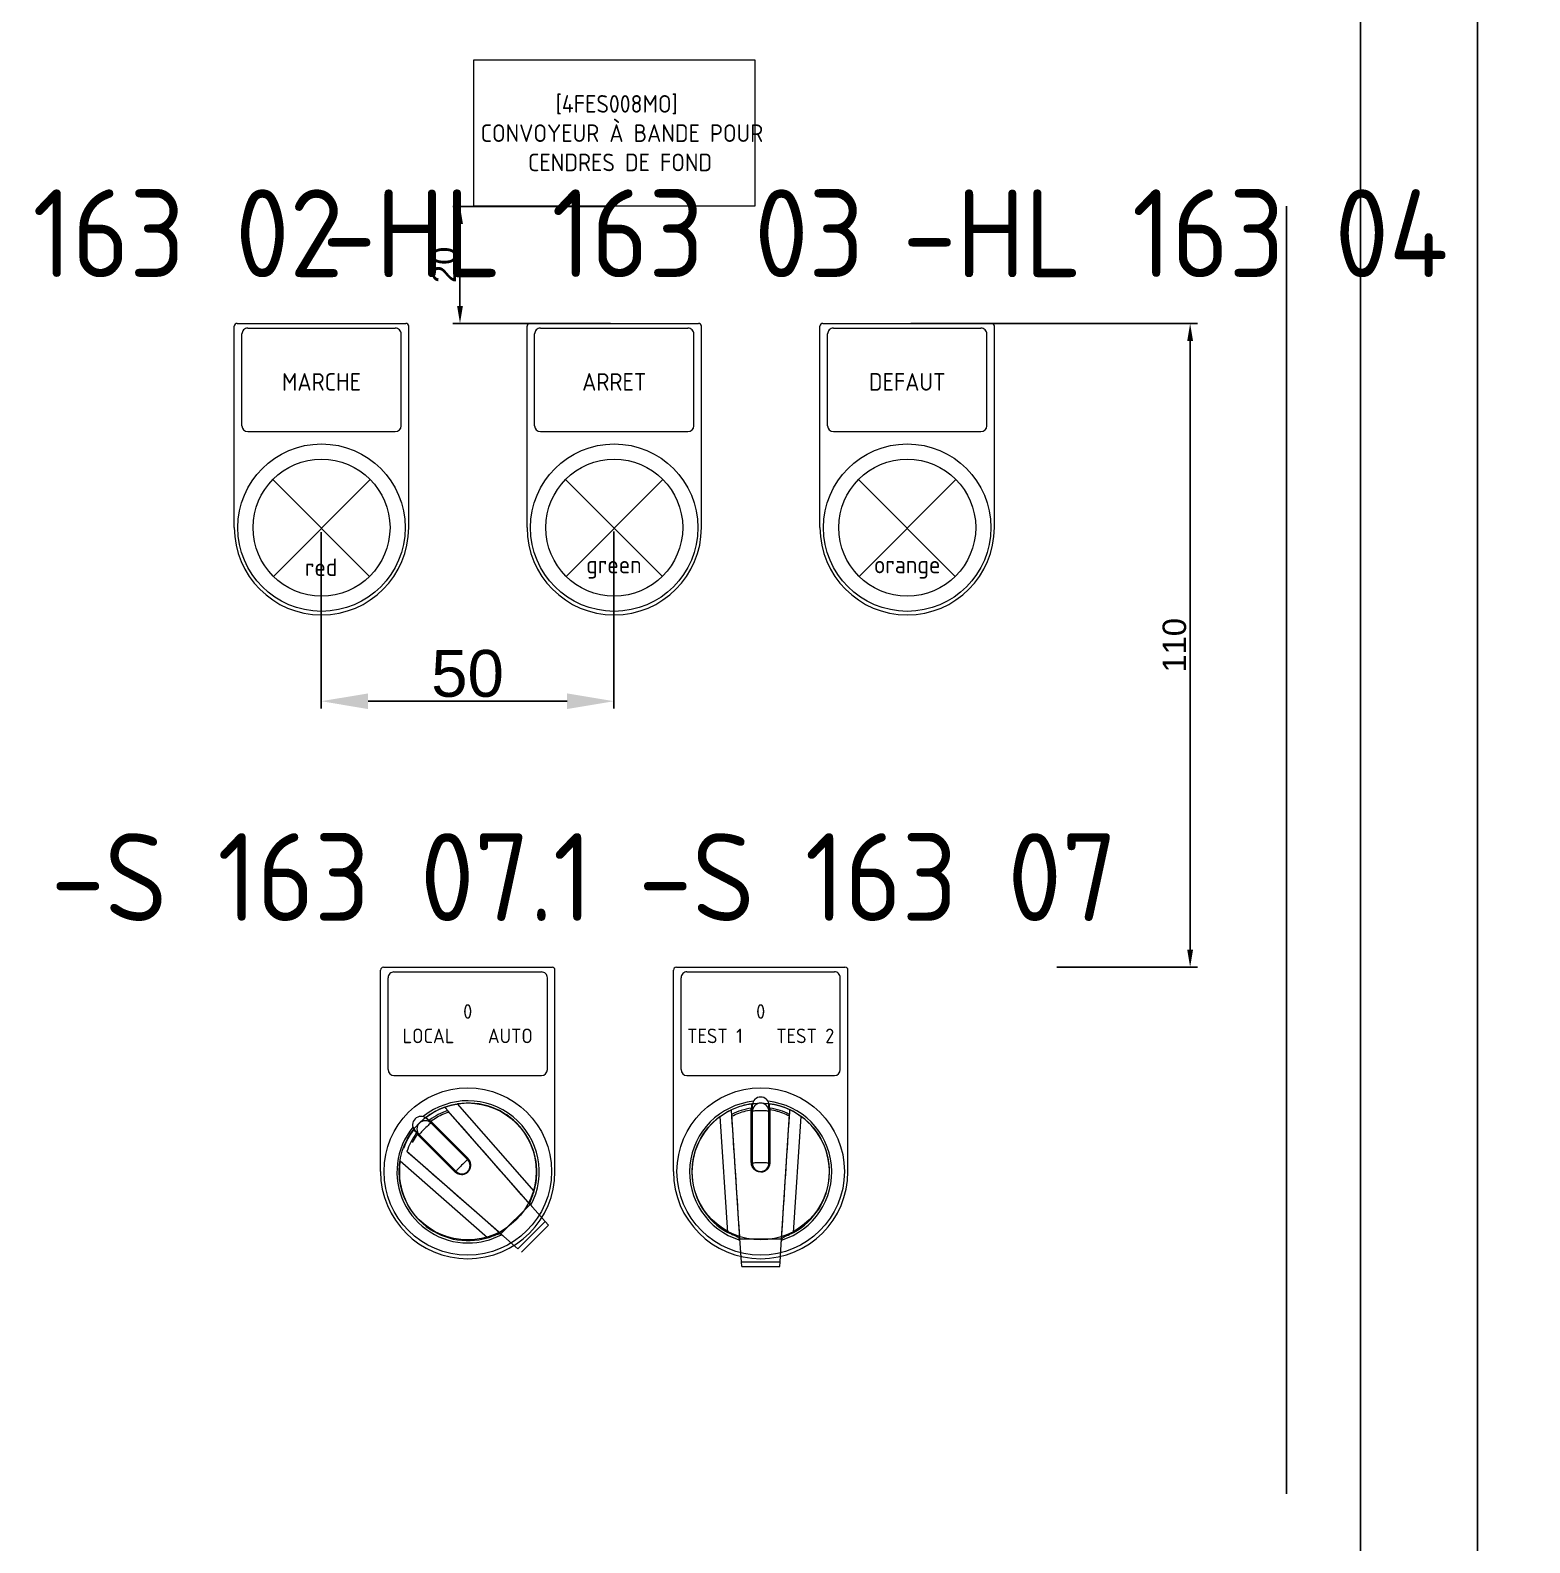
# Model space of a CAD drawing. Header units: millimetres. Extents: x 0 to 69574, y -5 to 41746.
# Drawn here: x 39705.9 to 39962.1, y 28211.1 to 28469.5 of the extents above; entities that cross this region are included whole.
import ezdxf
from ezdxf.enums import TextEntityAlignment as Align

# ---------------------------------------------------------------- set-up
doc = ezdxf.new("R2010")
doc.units = ezdxf.units.MM
doc.set_wipeout_variables(frame=1)
doc.layers.add('! NO PLOT !', color=7, linetype='Continuous', true_color=0xff75dd, plot=False)
doc.layers.add('000-PI-Oprema', color=30, linetype='Continuous', lineweight=5)
for name, color, linetype in [('000-PI-ORMAR', 2, 'Continuous'), ('000-PI_TEXT', 7, 'Continuous'), ('002-PI-Kabelska kanalica', 150, 'Continuous')]:
    doc.layers.add(name, color=color, linetype=linetype)
doc.styles.add('PI0', font='isocpeur.ttf', dxfattribs={"width": 0.9})
doc.styles.get("Standard").update_dxf_attribs({"font": 'arial.ttf'})
doc.dimstyles.new('ISO-25', dxfattribs={"dimtxt": 4, "dimasz": 3, "dimexe": 1.25, "dimexo": 0.625, "dimtad": 1, "dimtxsty": 'Standard', "dimcen": 3, "dimadec": 0, "dimazin": 0, "dimtfac": 1, "dimtmove": 0, "dimatfit": 3, "dimfxl": 1, "dimarcsym": 0})
doc.dimstyles.new('ISO-25-lb', dxfattribs={"dimtxt": 8, "dimasz": 8, "dimexe": 1.25, "dimexo": 0.625, "dimtad": 1, "dimtxsty": 'Standard', "dimcen": 5, "dimadec": 0, "dimazin": 0, "dimtfac": 1, "dimtmove": 0, "dimatfit": 3, "dimfxl": 1, "dimarcsym": 0})

# ---------------------------------------------------------------- blocks, each defined once
blk = doc.blocks.new('podloska')
at = {"layer": '000-PI-Oprema'}
for p, q in [((43278.7, 39063.45), (43278.7, 39097.85)), ((43279.2, 39098.35), (43308, 39098.35)), ((43280, 39080.85), (43280, 39096.55)), ((43281, 39097.55), (43306.2, 39097.55)), ((43307.2, 39080.85), (43307.2, 39096.55)), ((43308.5, 39063.45), (43308.5, 39097.85)), ((43281, 39079.85), (43306.2, 39079.85))]:
    blk.add_line(p, q, dxfattribs=at)
blk.add_circle((43293.6, 39063.45), 14.3, dxfattribs=at)
at = {"layer": '000-PI-Oprema', "ltscale": 0.25}
blk.add_circle((43293.6, 39063.45), 11.7, dxfattribs=at)
at = {"layer": '000-PI-Oprema'}
for centre, radius, start, end in [((43279.2, 39097.85), 0.5, 90, 179.9998), ((43281, 39096.55), 1, 90, 180.0001), ((43306.2, 39096.55), 1, 359.9999, 90), ((43308, 39097.85), 0.5, 0.0002, 90), ((43281, 39080.85), 1, 180, 270), ((43306.2, 39080.85), 1, 270, 0), ((43293.6, 39063.45), 14.9, 180, 0)]:
    blk.add_arc(centre, radius, start, end, dxfattribs=at)
blk = doc.blocks.new('*D760')
at = {"layer": '! NO PLOT !', "color": 0, "linetype": 'Continuous', "lineweight": -2, "ltscale": 0.25, "transparency": 16777216}
for p, q in [((39755.63, 28383.73), (39755.63, 28353.6)), ((39805.63, 28383.83), (39805.63, 28353.6)), ((39763.63, 28354.85), (39797.63, 28354.85))]:
    blk.add_line(p, q, dxfattribs=at)
at = {"layer": '! NO PLOT !', "color": 0, "ltscale": 0.25, "transparency": 16777216}
for points in [[(39763.63, 28356.18), (39763.63, 28353.51), (39755.63, 28354.85)], [(39797.63, 28356.18), (39797.63, 28353.51), (39805.63, 28354.85)]]:
    blk.add_solid(points, dxfattribs=at)
at = {"layer": 'Defpoints', "color": 0, "ltscale": 0.25, "transparency": 16777216}
for p in [(39805.63, 28384.45), (39755.63, 28384.35), (39805.63, 28354.85)]:
    blk.add_point(p, dxfattribs=at)
at = {"layer": '! NO PLOT !', "color": 0, "ltscale": 0.25, "transparency": 16777216, "insert": (39780.63, 28359.55), "char_height": 8, "attachment_point": 5}
blk.add_mtext('50', dxfattribs=at)
blk = doc.blocks.new('*D761')
at = {"layer": '! NO PLOT !', "color": 0, "lineweight": -2, "ltscale": 0.25, "transparency": 16777216}
for p, q in [((39856.36, 28419.4), (39905.32, 28419.4)), ((39904.07, 28416.4), (39904.07, 28312.4)), ((39881.28, 28309.4), (39905.32, 28309.4))]:
    blk.add_line(p, q, dxfattribs=at)
at = {"layer": '! NO PLOT !', "color": 0, "ltscale": 0.25, "transparency": 16777216}
for points in [[(39903.57, 28416.4), (39904.57, 28416.4), (39904.07, 28419.4)], [(39903.57, 28312.4), (39904.57, 28312.4), (39904.07, 28309.4)]]:
    blk.add_solid(points, dxfattribs=at)
at = {"layer": 'Defpoints', "color": 0, "ltscale": 0.25, "transparency": 16777216}
for p in [(39855.73, 28419.4), (39880.66, 28309.4), (39904.07, 28309.4)]:
    blk.add_point(p, dxfattribs=at)
at = {"layer": '! NO PLOT !', "color": 0, "ltscale": 0.25, "transparency": 16777216, "insert": (39901.4, 28364.4), "char_height": 4, "attachment_point": 5, "rotation": 90}
blk.add_mtext('110', dxfattribs=at)
blk = doc.blocks.new('*D764')
at = {"layer": '! NO PLOT !', "color": 0, "lineweight": -2, "ltscale": 0.25, "transparency": 16777216}
for p, q in [((39805.06, 28439.4), (39778.09, 28439.4)), ((39779.34, 28422.4), (39779.34, 28436.4)), ((39805.06, 28419.4), (39778.09, 28419.4))]:
    blk.add_line(p, q, dxfattribs=at)
at = {"layer": '! NO PLOT !', "color": 0, "ltscale": 0.25, "transparency": 16777216}
for points in [[(39778.84, 28436.4), (39779.84, 28436.4), (39779.34, 28439.4)], [(39778.84, 28422.4), (39779.84, 28422.4), (39779.34, 28419.4)]]:
    blk.add_solid(points, dxfattribs=at)
at = {"layer": 'Defpoints', "color": 0, "ltscale": 0.25, "transparency": 16777216}
for p in [(39779.34, 28439.4), (39805.68, 28439.4), (39805.68, 28419.4)]:
    blk.add_point(p, dxfattribs=at)
at = {"layer": '! NO PLOT !', "color": 0, "ltscale": 0.25, "transparency": 16777216, "insert": (39776.67, 28429.4), "char_height": 4, "attachment_point": 5, "rotation": 90}
blk.add_mtext('20', dxfattribs=at)
blk = doc.blocks.new('*U574')
at = {"layer": '002-PI-Kabelska kanalica'}
for p in [(-20, 791), (80, -100)]:
    blk.add_line(p, (80, 791), dxfattribs=at)

msp = doc.modelspace()

# ---------------------------------------------------------------- block references
at = {"rotation": 270}
msp.add_blockref('*U574', (39164.172, 28519.404), dxfattribs=at)

# ---------------------------------------------------------------- next in the draw order: wipeouts: each hides what was drawn before it
msp.add_wipeout([(39609.684, 28761.404), (40000.172, 28761.404), (39999.684, 26778.904), (39609.672, 26776.904)]).dxf.layer = '000-PI-ORMAR'

# ---------------------------------------------------------------- next in the draw order: linework, layer by layer
at = {"layer": '! NO PLOT !'}
for p, q in [((39953.184, 26849.154), (39953.184, 28689.154)), ((39933.184, 28684.154), (39933.184, 26854.154))]:
    msp.add_line(p, q, dxfattribs=at)
at = {"layer": '! NO PLOT !', "ltscale": 0.25}
msp.add_line((39920.511, 28439.404), (39920.511, 28219.404), dxfattribs=at)
at = {"layer": '000-PI-Oprema'}
for p, q in [((39747.361, 28392.727), (39763.907, 28376.181)), ((39764.007, 28392.727), (39747.461, 28376.181)), ((39797.361, 28392.727), (39813.907, 28376.181)), ((39814.007, 28392.727), (39797.461, 28376.181)), ((39847.411, 28392.727), (39863.957, 28376.181)), ((39864.057, 28392.727), (39847.511, 28376.181)), ((39815.809, 28274.504), (39815.809, 28308.904)), ((39816.309, 28309.404), (39845.109, 28309.404)), ((39817.109, 28291.904), (39817.109, 28307.604)), ((39818.109, 28308.604), (39843.309, 28308.604)), ((39844.309, 28291.904), (39844.309, 28307.604)), ((39845.609, 28274.504), (39845.609, 28308.904)), ((39818.109, 28290.904), (39843.309, 28290.904)), ((39773.549, 28283.736), (39773.545, 28283.74)), ((39773.561, 28283.724), (39773.549, 28283.736)), ((39773.582, 28283.704), (39773.561, 28283.724)), ((39773.611, 28283.674), (39773.582, 28283.704)), ((39773.649, 28283.636), (39773.611, 28283.674)), ((39775.132, 28283.619), (39775.407, 28283.78)), ((39775.407, 28283.78), (39775.688, 28283.932)), ((39775.688, 28283.932), (39775.973, 28284.076)), ((39775.973, 28284.076), (39776.262, 28284.211)), ((39776.262, 28284.211), (39776.556, 28284.337)), ((39776.556, 28284.337), (39776.854, 28284.455)), ((39776.735, 28285.491), (39776.738, 28285.492)), ((39776.739, 28285.487), (39776.735, 28285.491)), ((39776.738, 28285.492), (39776.746, 28285.495)), ((39776.751, 28285.473), (39776.739, 28285.487)), ((39776.746, 28285.495), (39776.76, 28285.5)), ((39776.771, 28285.45), (39776.751, 28285.473)), ((39776.76, 28285.5), (39776.781, 28285.507)), ((39776.8, 28285.416), (39776.771, 28285.45)), ((39776.781, 28285.507), (39776.807, 28285.517)), ((39776.838, 28285.373), (39776.8, 28285.416)), ((39776.807, 28285.517), (39776.839, 28285.528)), ((39776.885, 28285.319), (39776.838, 28285.373)), ((39776.839, 28285.528), (39776.877, 28285.541)), ((39776.854, 28284.455), (39777.155, 28284.563)), ((39776.877, 28285.541), (39776.92, 28285.556)), ((39776.942, 28285.255), (39776.885, 28285.319)), ((39776.92, 28285.556), (39776.969, 28285.573)), ((39777.008, 28285.18), (39776.942, 28285.255)), ((39776.969, 28285.573), (39777.023, 28285.591)), ((39777.083, 28285.094), (39777.008, 28285.18)), ((39777.023, 28285.591), (39777.081, 28285.61)), ((39777.081, 28285.61), (39777.144, 28285.63)), ((39777.168, 28284.997), (39777.083, 28285.094)), ((39777.144, 28285.63), (39777.211, 28285.651)), ((39777.155, 28284.563), (39777.46, 28284.663)), ((39777.262, 28284.89), (39777.168, 28284.997)), ((39777.211, 28285.651), (39777.28, 28285.673)), ((39777.276, 28284.872), (39777.248, 28284.904)), ((39791.001, 28269.234), (39777.262, 28284.89)), ((39777.305, 28284.839), (39777.276, 28284.872)), ((39777.28, 28285.673), (39777.353, 28285.695)), ((39777.335, 28284.806), (39777.305, 28284.839)), ((39777.365, 28284.771), (39777.335, 28284.806)), ((39777.353, 28285.695), (39777.43, 28285.718)), ((39777.396, 28284.736), (39777.365, 28284.771)), ((39777.428, 28284.7), (39777.396, 28284.736)), ((39777.46, 28284.663), (39777.428, 28284.7)), ((39777.43, 28285.718), (39777.511, 28285.741)), ((39778.19, 28283.831), (39777.46, 28284.663)), ((39777.511, 28285.741), (39777.596, 28285.765)), ((39777.596, 28285.765), (39777.685, 28285.789)), ((39777.685, 28285.789), (39777.778, 28285.814)), ((39777.778, 28285.814), (39777.873, 28285.838)), ((39777.873, 28285.838), (39777.971, 28285.862)), ((39777.971, 28285.862), (39778.072, 28285.886)), ((39778.072, 28285.886), (39778.174, 28285.909)), ((39778.174, 28285.909), (39778.278, 28285.932)), ((39778.92, 28282.999), (39778.19, 28283.831)), ((39778.278, 28285.932), (39778.383, 28285.953)), ((39778.383, 28285.953), (39778.488, 28285.974)), ((39778.488, 28285.974), (39778.594, 28285.994)), ((39778.594, 28285.994), (39778.699, 28286.013)), ((39778.699, 28286.013), (39778.804, 28286.031)), ((39778.804, 28286.031), (39778.907, 28286.048)), ((39791.999, 28271.129), (39778.907, 28286.048)), ((39823.785, 28283.897), (39823.87, 28283.959)), ((39825.077, 28264.091), (39823.785, 28283.897)), ((39823.87, 28283.959), (39823.957, 28284.02)), ((39823.957, 28284.02), (39824.044, 28284.081)), ((39824.044, 28284.081), (39824.133, 28284.142)), ((39824.133, 28284.142), (39824.223, 28284.201)), ((39824.223, 28284.201), (39824.312, 28284.26)), ((39824.312, 28284.26), (39824.402, 28284.318)), ((39824.402, 28284.318), (39824.491, 28284.374)), ((39824.491, 28284.374), (39824.578, 28284.428)), ((39824.578, 28284.428), (39824.665, 28284.48)), ((39824.665, 28284.48), (39824.749, 28284.53)), ((39824.749, 28284.53), (39824.832, 28284.578)), ((39824.832, 28284.578), (39824.912, 28284.624)), ((39824.912, 28284.624), (39824.989, 28284.668)), ((39824.989, 28284.668), (39825.063, 28284.709)), ((39825.063, 28284.709), (39825.134, 28284.747)), ((39825.134, 28284.747), (39825.201, 28284.783)), ((39825.201, 28284.783), (39825.265, 28284.817)), ((39825.265, 28284.817), (39825.327, 28284.849)), ((39825.327, 28284.849), (39825.386, 28284.879)), ((39825.386, 28284.879), (39825.441, 28284.907)), ((39825.441, 28284.907), (39825.492, 28284.932)), ((39825.492, 28284.932), (39825.538, 28284.955)), ((39825.538, 28284.955), (39825.579, 28284.975)), ((39825.579, 28284.975), (39825.615, 28284.992)), ((39825.615, 28284.992), (39825.646, 28285.007)), ((39825.646, 28285.007), (39825.671, 28285.019)), ((39825.671, 28285.019), (39825.691, 28285.028)), ((39825.691, 28285.028), (39825.704, 28285.035)), ((39825.704, 28285.035), (39825.712, 28285.038)), ((39825.712, 28285.038), (39825.715, 28285.04)), ((39825.715, 28285.034), (39825.715, 28285.04)), ((39825.717, 28285.016), (39825.715, 28285.034)), ((39825.719, 28284.985), (39825.717, 28285.016)), ((39825.721, 28284.941), (39825.719, 28284.985)), ((39825.725, 28284.883), (39825.721, 28284.941)), ((39825.73, 28284.812), (39825.725, 28284.883)), ((39825.735, 28284.726), (39825.73, 28284.812)), ((39825.742, 28284.627), (39825.735, 28284.726)), ((39825.749, 28284.513), (39825.742, 28284.627)), ((39825.758, 28284.385), (39825.749, 28284.513)), ((39825.767, 28284.242), (39825.758, 28284.385)), ((39825.77, 28284.219), (39825.767, 28284.262)), ((39827.041, 28264.707), (39825.767, 28284.242)), ((39825.773, 28284.176), (39825.77, 28284.219)), ((39825.776, 28284.131), (39825.773, 28284.176)), ((39825.779, 28284.085), (39825.776, 28284.131)), ((39825.782, 28284.039), (39825.779, 28284.085)), ((39825.785, 28283.99), (39825.782, 28284.039)), ((39825.788, 28283.941), (39825.785, 28283.99)), ((39825.788, 28283.941), (39826.074, 28284.086)), ((39825.86, 28282.837), (39825.788, 28283.941)), ((39826.074, 28284.086), (39826.363, 28284.223)), ((39826.363, 28284.223), (39826.657, 28284.35)), ((39826.657, 28284.35), (39826.954, 28284.469)), ((39826.954, 28284.469), (39827.255, 28284.578)), ((39827.255, 28284.578), (39827.558, 28284.678)), ((39827.558, 28284.678), (39827.864, 28284.768)), ((39827.864, 28284.768), (39828.172, 28284.85)), ((39828.172, 28284.85), (39828.483, 28284.922)), ((39828.483, 28284.922), (39828.795, 28284.984)), ((39828.795, 28284.984), (39829.109, 28285.038)), ((39829.109, 28276.024), (39829.109, 28285.316)), ((39829.209, 28275.467), (39829.209, 28286.058)), ((39829.309, 28275.249), (39829.309, 28285.867)), ((39832.109, 28275.249), (39832.109, 28285.867)), ((39832.209, 28275.467), (39832.209, 28286.058)), ((39832.309, 28276.024), (39832.309, 28285.316)), ((39832.623, 28284.984), (39832.309, 28285.038)), ((39832.935, 28284.922), (39832.623, 28284.984)), ((39833.245, 28284.85), (39832.935, 28284.922)), ((39833.554, 28284.768), (39833.245, 28284.85)), ((39833.86, 28284.678), (39833.554, 28284.768)), ((39834.163, 28284.578), (39833.86, 28284.678)), ((39834.463, 28284.469), (39834.163, 28284.578)), ((39834.376, 28264.707), (39835.65, 28284.242)), ((39834.76, 28284.35), (39834.463, 28284.469)), ((39835.054, 28284.223), (39834.76, 28284.35)), ((39835.344, 28284.086), (39835.054, 28284.223)), ((39835.629, 28283.941), (39835.344, 28284.086)), ((39835.557, 28282.837), (39835.629, 28283.941)), ((39835.629, 28283.941), (39835.633, 28283.99)), ((39835.633, 28283.99), (39835.636, 28284.039)), ((39835.636, 28284.039), (39835.639, 28284.085)), ((39835.639, 28284.085), (39835.642, 28284.131)), ((39835.642, 28284.131), (39835.645, 28284.176)), ((39835.645, 28284.176), (39835.648, 28284.219)), ((39835.648, 28284.219), (39835.65, 28284.262)), ((39835.65, 28284.242), (39835.66, 28284.385)), ((39835.66, 28284.385), (39835.668, 28284.513)), ((39835.668, 28284.513), (39835.675, 28284.627)), ((39835.675, 28284.627), (39835.682, 28284.726)), ((39835.682, 28284.726), (39835.687, 28284.812)), ((39835.687, 28284.812), (39835.692, 28284.883)), ((39835.692, 28284.883), (39835.696, 28284.941)), ((39835.696, 28284.941), (39835.699, 28284.985)), ((39835.699, 28284.985), (39835.701, 28285.016)), ((39835.701, 28285.016), (39835.702, 28285.034)), ((39835.705, 28285.038), (39835.702, 28285.04)), ((39835.702, 28285.034), (39835.702, 28285.04)), ((39835.713, 28285.035), (39835.705, 28285.038)), ((39835.727, 28285.028), (39835.713, 28285.035)), ((39835.746, 28285.019), (39835.727, 28285.028)), ((39835.771, 28285.007), (39835.746, 28285.019)), ((39835.802, 28284.992), (39835.771, 28285.007)), ((39835.838, 28284.975), (39835.802, 28284.992)), ((39835.879, 28284.955), (39835.838, 28284.975)), ((39835.926, 28284.932), (39835.879, 28284.955)), ((39835.976, 28284.907), (39835.926, 28284.932)), ((39836.032, 28284.879), (39835.976, 28284.907)), ((39836.09, 28284.849), (39836.032, 28284.879)), ((39836.152, 28284.817), (39836.09, 28284.849)), ((39836.217, 28284.783), (39836.152, 28284.817)), ((39836.284, 28284.747), (39836.217, 28284.783)), ((39836.354, 28284.709), (39836.284, 28284.747)), ((39836.34, 28264.091), (39837.632, 28283.897)), ((39836.428, 28284.668), (39836.354, 28284.709)), ((39836.505, 28284.624), (39836.428, 28284.668)), ((39836.585, 28284.578), (39836.505, 28284.624)), ((39836.668, 28284.53), (39836.585, 28284.578)), ((39836.753, 28284.48), (39836.668, 28284.53)), ((39836.839, 28284.428), (39836.753, 28284.48)), ((39836.927, 28284.374), (39836.839, 28284.428)), ((39837.016, 28284.318), (39836.927, 28284.374)), ((39837.105, 28284.26), (39837.016, 28284.318)), ((39837.195, 28284.201), (39837.105, 28284.26)), ((39837.284, 28284.142), (39837.195, 28284.201)), ((39837.373, 28284.081), (39837.284, 28284.142)), ((39837.461, 28284.02), (39837.373, 28284.081)), ((39837.547, 28283.959), (39837.461, 28284.02)), ((39837.632, 28283.897), (39837.547, 28283.959)), ((39771.428, 28281.615), (39771.424, 28281.619)), ((39771.44, 28281.603), (39771.428, 28281.615)), ((39771.46, 28281.582), (39771.44, 28281.603)), ((39771.49, 28281.553), (39771.46, 28281.582)), ((39771.528, 28281.515), (39771.49, 28281.553)), ((39771.575, 28281.468), (39771.528, 28281.515)), ((39771.631, 28281.411), (39771.575, 28281.468)), ((39779.137, 28274.047), (39771.629, 28281.555)), ((39771.697, 28281.345), (39771.631, 28281.411)), ((39771.773, 28281.27), (39771.697, 28281.345)), ((39771.858, 28281.185), (39771.773, 28281.27)), ((39771.952, 28281.091), (39771.858, 28281.185)), ((39778.912, 28274.13), (39771.952, 28281.091)), ((39780.657, 28276.487), (39773.609, 28283.535)), ((39773.894, 28283.391), (39773.649, 28283.636)), ((39773.979, 28283.306), (39773.894, 28283.391)), ((39774.073, 28283.212), (39773.979, 28283.306)), ((39781.034, 28276.252), (39774.073, 28283.212)), ((39774.193, 28283.234), (39774.14, 28283.287)), ((39774.22, 28283.206), (39774.193, 28283.234)), ((39774.249, 28283.178), (39774.22, 28283.206)), ((39774.337, 28283.09), (39774.249, 28283.178)), ((39774.337, 28283.09), (39774.596, 28283.274)), ((39780.711, 28276.716), (39774.337, 28283.09)), ((39774.596, 28283.274), (39774.861, 28283.451)), ((39774.861, 28283.451), (39775.132, 28283.619)), ((39779.65, 28282.167), (39778.92, 28282.999)), ((39780.38, 28281.336), (39779.65, 28282.167)), ((39781.109, 28280.504), (39780.38, 28281.336)), ((39825.932, 28281.732), (39825.86, 28282.837)), ((39826.004, 28280.628), (39825.932, 28281.732)), ((39835.413, 28280.628), (39835.485, 28281.732)), ((39835.485, 28281.732), (39835.557, 28282.837)), ((39771.232, 28279.476), (39771.384, 28279.756)), ((39771.384, 28279.756), (39771.544, 28280.032)), ((39771.544, 28280.032), (39771.713, 28280.303)), ((39771.713, 28280.303), (39771.89, 28280.568)), ((39771.958, 28280.944), (39771.877, 28281.024)), ((39771.89, 28280.568), (39772.074, 28280.827)), ((39771.986, 28280.915), (39771.958, 28280.944)), ((39772.074, 28280.827), (39771.986, 28280.915)), ((39778.448, 28274.453), (39772.074, 28280.827)), ((39781.839, 28279.673), (39781.109, 28280.504)), ((39782.568, 28278.842), (39781.839, 28279.673)), ((39783.298, 28278.01), (39782.568, 28278.842)), ((39826.076, 28279.524), (39826.004, 28280.628)), ((39826.148, 28278.42), (39826.076, 28279.524)), ((39835.269, 28278.42), (39835.341, 28279.524)), ((39835.341, 28279.524), (39835.413, 28280.628)), ((39784.034, 28263.165), (39769.116, 28276.257)), ((39785.93, 28264.163), (39770.274, 28277.902)), ((39771.333, 28276.974), (39770.501, 28277.704)), ((39772.165, 28276.244), (39771.333, 28276.974)), ((39772.997, 28275.514), (39772.165, 28276.244)), ((39781.117, 28276.027), (39780.657, 28276.487)), ((39780.76, 28276.664), (39780.711, 28276.716)), ((39780.807, 28276.61), (39780.76, 28276.664)), ((39780.852, 28276.554), (39780.807, 28276.61)), ((39780.894, 28276.496), (39780.852, 28276.554)), ((39780.934, 28276.436), (39780.894, 28276.496)), ((39780.971, 28276.374), (39780.934, 28276.436)), ((39781.005, 28276.311), (39780.971, 28276.374)), ((39781.036, 28276.246), (39781.005, 28276.311)), ((39781.064, 28276.18), (39781.036, 28276.246)), ((39781.089, 28276.113), (39781.064, 28276.18)), ((39781.112, 28276.045), (39781.089, 28276.113)), ((39781.131, 28275.976), (39781.112, 28276.045)), ((39781.147, 28275.906), (39781.131, 28275.976)), ((39781.159, 28275.835), (39781.147, 28275.906)), ((39784.756, 28276.348), (39783.298, 28278.01)), ((39785.485, 28275.518), (39784.756, 28276.348)), ((39826.22, 28277.317), (39826.148, 28278.42)), ((39826.292, 28276.213), (39826.22, 28277.317)), ((39826.364, 28275.109), (39826.292, 28276.213)), ((39829.11, 28275.952), (39829.109, 28276.024)), ((39829.115, 28275.88), (39829.11, 28275.952)), ((39832.302, 28275.88), (39832.307, 28275.952)), ((39832.307, 28275.952), (39832.309, 28276.024)), ((39835.053, 28275.109), (39835.125, 28276.213)), ((39835.125, 28276.213), (39835.197, 28277.317)), ((39835.197, 28277.317), (39835.269, 28278.42)), ((39773.828, 28274.784), (39772.997, 28275.514)), ((39774.66, 28274.054), (39773.828, 28274.784)), ((39775.491, 28273.325), (39774.66, 28274.054)), ((39776.322, 28272.595), (39775.491, 28273.325)), ((39778.5, 28274.404), (39778.448, 28274.453)), ((39778.554, 28274.356), (39778.5, 28274.404)), ((39778.61, 28274.312), (39778.554, 28274.356)), ((39778.668, 28274.269), (39778.61, 28274.312)), ((39778.728, 28274.23), (39778.668, 28274.269)), ((39778.79, 28274.193), (39778.728, 28274.23)), ((39778.853, 28274.159), (39778.79, 28274.193)), ((39778.917, 28274.128), (39778.853, 28274.159)), ((39778.984, 28274.1), (39778.917, 28274.128)), ((39779.051, 28274.074), (39778.984, 28274.1)), ((39779.119, 28274.052), (39779.051, 28274.074)), ((39779.188, 28274.033), (39779.119, 28274.052)), ((39779.258, 28274.017), (39779.188, 28274.033)), ((39779.329, 28274.004), (39779.258, 28274.017)), ((39779.4, 28273.995), (39779.329, 28274.004)), ((39779.472, 28273.988), (39779.4, 28273.995)), ((39779.543, 28273.985), (39779.472, 28273.988)), ((39779.615, 28273.985), (39779.543, 28273.985)), ((39779.615, 28273.985), (39779.687, 28273.988)), ((39779.687, 28273.988), (39779.758, 28273.995)), ((39779.758, 28273.995), (39779.829, 28274.004)), ((39779.829, 28274.004), (39779.9, 28274.017)), ((39779.9, 28274.017), (39779.97, 28274.033)), ((39779.97, 28274.033), (39780.039, 28274.052)), ((39780.039, 28274.052), (39780.108, 28274.074)), ((39780.108, 28274.074), (39780.175, 28274.1)), ((39780.175, 28274.1), (39780.241, 28274.128)), ((39780.241, 28274.128), (39780.306, 28274.159)), ((39780.306, 28274.159), (39780.369, 28274.193)), ((39780.369, 28274.193), (39780.43, 28274.23)), ((39780.43, 28274.23), (39780.49, 28274.269)), ((39780.49, 28274.269), (39780.548, 28274.312)), ((39780.548, 28274.312), (39780.605, 28274.356)), ((39780.605, 28274.356), (39780.659, 28274.404)), ((39780.659, 28274.404), (39780.711, 28274.453)), ((39780.711, 28274.453), (39780.76, 28274.505)), ((39780.76, 28274.505), (39780.807, 28274.559)), ((39780.807, 28274.559), (39780.852, 28274.615)), ((39780.852, 28274.615), (39780.894, 28274.673)), ((39780.894, 28274.673), (39780.934, 28274.733)), ((39780.934, 28274.733), (39780.971, 28274.795)), ((39780.971, 28274.795), (39781.005, 28274.858)), ((39781.005, 28274.858), (39781.036, 28274.923)), ((39781.036, 28274.923), (39781.064, 28274.989)), ((39781.064, 28274.989), (39781.089, 28275.056)), ((39781.089, 28275.056), (39781.112, 28275.125)), ((39781.112, 28275.125), (39781.131, 28275.194)), ((39781.131, 28275.194), (39781.147, 28275.264)), ((39781.147, 28275.264), (39781.16, 28275.334)), ((39781.169, 28275.764), (39781.159, 28275.835)), ((39781.16, 28275.334), (39781.169, 28275.406)), ((39781.176, 28275.692), (39781.169, 28275.764)), ((39781.169, 28275.406), (39781.176, 28275.477)), ((39781.179, 28275.621), (39781.176, 28275.692)), ((39781.176, 28275.477), (39781.179, 28275.549)), ((39781.179, 28275.549), (39781.179, 28275.621)), ((39786.214, 28274.687), (39785.485, 28275.518)), ((39786.943, 28273.856), (39786.214, 28274.687)), ((39787.672, 28273.026), (39786.943, 28273.856)), ((39826.436, 28274.006), (39826.364, 28275.109)), ((39826.508, 28272.903), (39826.436, 28274.006)), ((39829.123, 28275.809), (39829.115, 28275.88)), ((39829.134, 28275.738), (39829.123, 28275.809)), ((39829.149, 28275.668), (39829.134, 28275.738)), ((39829.166, 28275.598), (39829.149, 28275.668)), ((39829.187, 28275.529), (39829.166, 28275.598)), ((39829.211, 28275.461), (39829.187, 28275.529)), ((39829.237, 28275.395), (39829.211, 28275.461)), ((39829.267, 28275.329), (39829.237, 28275.395)), ((39829.3, 28275.266), (39829.267, 28275.329)), ((39829.335, 28275.203), (39829.3, 28275.266)), ((39829.373, 28275.142), (39829.335, 28275.203)), ((39829.414, 28275.083), (39829.373, 28275.142)), ((39829.458, 28275.026), (39829.414, 28275.083)), ((39829.504, 28274.971), (39829.458, 28275.026)), ((39829.552, 28274.918), (39829.504, 28274.971)), ((39829.603, 28274.867), (39829.552, 28274.918)), ((39829.656, 28274.819), (39829.603, 28274.867)), ((39829.711, 28274.773), (39829.656, 28274.819)), ((39829.768, 28274.729), (39829.711, 28274.773)), ((39829.827, 28274.688), (39829.768, 28274.729)), ((39829.888, 28274.65), (39829.827, 28274.688)), ((39829.95, 28274.615), (39829.888, 28274.65)), ((39830.014, 28274.582), (39829.95, 28274.615)), ((39830.08, 28274.552), (39830.014, 28274.582)), ((39830.146, 28274.526), (39830.08, 28274.552)), ((39830.214, 28274.502), (39830.146, 28274.526)), ((39830.283, 28274.481), (39830.214, 28274.502)), ((39830.353, 28274.464), (39830.283, 28274.481)), ((39830.423, 28274.449), (39830.353, 28274.464)), ((39830.494, 28274.438), (39830.423, 28274.449)), ((39830.565, 28274.43), (39830.494, 28274.438)), ((39830.637, 28274.425), (39830.565, 28274.43)), ((39830.709, 28274.424), (39830.637, 28274.425)), ((39830.709, 28274.424), (39830.78, 28274.425)), ((39830.78, 28274.425), (39830.852, 28274.43)), ((39830.852, 28274.43), (39830.923, 28274.438)), ((39830.923, 28274.438), (39830.994, 28274.449)), ((39830.994, 28274.449), (39831.065, 28274.464)), ((39831.065, 28274.464), (39831.134, 28274.481)), ((39831.134, 28274.481), (39831.203, 28274.502)), ((39831.203, 28274.502), (39831.271, 28274.526)), ((39831.271, 28274.526), (39831.338, 28274.552)), ((39831.338, 28274.552), (39831.403, 28274.582)), ((39831.403, 28274.582), (39831.467, 28274.615)), ((39831.467, 28274.615), (39831.529, 28274.65)), ((39831.529, 28274.65), (39831.59, 28274.688)), ((39831.59, 28274.688), (39831.649, 28274.729)), ((39831.649, 28274.729), (39831.706, 28274.773)), ((39831.706, 28274.773), (39831.761, 28274.819)), ((39831.761, 28274.819), (39831.814, 28274.867)), ((39831.814, 28274.867), (39831.865, 28274.918)), ((39831.865, 28274.918), (39831.914, 28274.971)), ((39831.914, 28274.971), (39831.96, 28275.026)), ((39831.96, 28275.026), (39832.003, 28275.083)), ((39832.003, 28275.083), (39832.044, 28275.142)), ((39832.044, 28275.142), (39832.082, 28275.203)), ((39832.082, 28275.203), (39832.118, 28275.266)), ((39832.118, 28275.266), (39832.15, 28275.329)), ((39832.15, 28275.329), (39832.18, 28275.395)), ((39832.18, 28275.395), (39832.207, 28275.461)), ((39832.207, 28275.461), (39832.23, 28275.529)), ((39832.23, 28275.529), (39832.251, 28275.598)), ((39832.251, 28275.598), (39832.269, 28275.668)), ((39832.269, 28275.668), (39832.283, 28275.738)), ((39832.283, 28275.738), (39832.294, 28275.809)), ((39832.294, 28275.809), (39832.302, 28275.88)), ((39834.909, 28272.903), (39834.981, 28274.006)), ((39834.981, 28274.006), (39835.053, 28275.109)), ((39777.153, 28271.866), (39776.322, 28272.595)), ((39778.815, 28270.408), (39777.153, 28271.866)), ((39789.129, 28271.365), (39787.672, 28273.026)), ((39789.858, 28270.535), (39789.129, 28271.365)), ((39791.863, 28270.696), (39791.934, 28270.914)), ((39791.934, 28270.914), (39791.999, 28271.129)), ((39826.58, 28271.8), (39826.508, 28272.903)), ((39826.652, 28270.697), (39826.58, 28271.8)), ((39834.766, 28270.697), (39834.838, 28271.8)), ((39834.838, 28271.8), (39834.909, 28272.903)), ((39779.646, 28269.678), (39778.815, 28270.408)), ((39780.477, 28268.949), (39779.646, 28269.678)), ((39781.308, 28268.221), (39780.477, 28268.949)), ((39782.138, 28267.492), (39781.308, 28268.221)), ((39786.289, 28263.849), (39791.314, 28268.875)), ((39786.293, 28263.844), (39791.32, 28268.871)), ((39791.314, 28268.875), (39789.858, 28270.535)), ((39790.174, 28270.175), (39790.175, 28270.176)), ((39791, 28269.233), (39791.001, 28269.234)), ((39791.32, 28268.871), (39791.001, 28269.234)), ((39793.893, 28265.939), (39791.32, 28268.871)), ((39791.334, 28269.166), (39791.337, 28269.229)), ((39791.336, 28269.103), (39791.334, 28269.166)), ((39791.344, 28269.042), (39791.336, 28269.103)), ((39791.337, 28269.229), (39791.345, 28269.294)), ((39791.357, 28268.981), (39791.344, 28269.042)), ((39791.345, 28269.294), (39791.358, 28269.359)), ((39791.375, 28268.922), (39791.357, 28268.981)), ((39791.358, 28269.359), (39791.375, 28269.426)), ((39791.375, 28269.426), (39791.396, 28269.495)), ((39791.398, 28268.863), (39791.375, 28268.922)), ((39791.396, 28269.495), (39791.422, 28269.565)), ((39791.427, 28268.803), (39791.398, 28268.863)), ((39791.422, 28269.565), (39791.45, 28269.638)), ((39791.461, 28268.744), (39791.427, 28268.803)), ((39791.45, 28269.638), (39791.482, 28269.713)), ((39791.499, 28268.684), (39791.461, 28268.744)), ((39791.482, 28269.713), (39791.556, 28269.883)), ((39791.543, 28268.624), (39791.499, 28268.684)), ((39791.591, 28268.564), (39791.543, 28268.624)), ((39791.556, 28269.883), (39791.632, 28270.07)), ((39791.643, 28268.503), (39791.591, 28268.564)), ((39791.632, 28270.07), (39791.71, 28270.27)), ((39791.71, 28270.27), (39791.788, 28270.48)), ((39791.788, 28270.48), (39791.863, 28270.696)), ((39826.724, 28269.594), (39826.652, 28270.697)), ((39826.796, 28268.492), (39826.724, 28269.594)), ((39826.867, 28267.389), (39826.796, 28268.492)), ((39834.55, 28267.389), (39834.622, 28268.492)), ((39834.622, 28268.492), (39834.694, 28269.594)), ((39834.694, 28269.594), (39834.766, 28270.697)), ((39784.629, 28265.306), (39782.138, 28267.492)), ((39789.225, 28261.271), (39793.893, 28265.939)), ((39794.44, 28265.316), (39793.893, 28265.939)), ((39826.939, 28266.287), (39826.867, 28267.389)), ((39827.011, 28265.185), (39826.939, 28266.287)), ((39834.406, 28265.185), (39834.478, 28266.287)), ((39834.478, 28266.287), (39834.55, 28267.389)), ((39784.034, 28263.165), (39784.171, 28263.206)), ((39784.171, 28263.206), (39784.309, 28263.249)), ((39784.309, 28263.249), (39784.448, 28263.295)), ((39784.448, 28263.295), (39784.586, 28263.342)), ((39784.586, 28263.342), (39784.722, 28263.39)), ((39786.289, 28263.849), (39784.629, 28265.306)), ((39784.722, 28263.39), (39784.856, 28263.439)), ((39784.856, 28263.439), (39784.986, 28263.489)), ((39784.986, 28263.489), (39785.111, 28263.539)), ((39784.988, 28264.989), (39784.989, 28264.99)), ((39785.111, 28263.539), (39785.231, 28263.588)), ((39785.231, 28263.588), (39785.345, 28263.636)), ((39785.345, 28263.636), (39785.451, 28263.682)), ((39785.451, 28263.682), (39785.525, 28263.713)), ((39785.525, 28263.713), (39785.598, 28263.742)), ((39785.598, 28263.742), (39785.669, 28263.767)), ((39785.669, 28263.767), (39785.738, 28263.789)), ((39785.738, 28263.789), (39785.806, 28263.806)), ((39785.806, 28263.806), (39785.871, 28263.819)), ((39785.871, 28263.819), (39785.935, 28263.827)), ((39785.93, 28264.163), (39785.931, 28264.164)), ((39786.293, 28263.844), (39785.93, 28264.163)), ((39785.935, 28263.827), (39785.998, 28263.83)), ((39786.06, 28263.827), (39785.998, 28263.83)), ((39786.122, 28263.82), (39786.06, 28263.827)), ((39786.183, 28263.807), (39786.122, 28263.82)), ((39786.243, 28263.789), (39786.183, 28263.807)), ((39786.302, 28263.765), (39786.243, 28263.789)), ((39789.225, 28261.271), (39786.293, 28263.844)), ((39786.361, 28263.737), (39786.302, 28263.765)), ((39786.42, 28263.703), (39786.361, 28263.737)), ((39786.479, 28263.664), (39786.42, 28263.703)), ((39786.539, 28263.621), (39786.479, 28263.664)), ((39786.6, 28263.573), (39786.539, 28263.621)), ((39786.661, 28263.521), (39786.6, 28263.573)), ((39789.848, 28260.724), (39794.44, 28265.316)), ((39825.202, 28264.024), (39825.077, 28264.091)), ((39825.331, 28263.957), (39825.202, 28264.024)), ((39825.461, 28263.891), (39825.331, 28263.957)), ((39825.592, 28263.826), (39825.461, 28263.891)), ((39825.722, 28263.764), (39825.592, 28263.826)), ((39825.852, 28263.704), (39825.722, 28263.764)), ((39825.979, 28263.648), (39825.852, 28263.704)), ((39826.103, 28263.594), (39825.979, 28263.648)), ((39826.222, 28263.544), (39826.103, 28263.594)), ((39826.336, 28263.498), (39826.222, 28263.544)), ((39826.444, 28263.455), (39826.336, 28263.498)), ((39826.519, 28263.425), (39826.444, 28263.455)), ((39826.591, 28263.394), (39826.519, 28263.425)), ((39826.659, 28263.362), (39826.591, 28263.394)), ((39826.723, 28263.328), (39826.659, 28263.362)), ((39826.783, 28263.292), (39826.723, 28263.328)), ((39826.838, 28263.255), (39826.783, 28263.292)), ((39826.889, 28263.215), (39826.838, 28263.255)), ((39826.936, 28263.173), (39826.889, 28263.215)), ((39826.978, 28263.127), (39826.936, 28263.173)), ((39827.016, 28263.078), (39826.978, 28263.127)), ((39827.083, 28264.083), (39827.011, 28265.185)), ((39827.05, 28263.026), (39827.016, 28263.078)), ((39827.123, 28263.457), (39827.041, 28264.707)), ((39827.041, 28264.707), (39827.042, 28264.707)), ((39827.08, 28262.971), (39827.05, 28263.026)), ((39827.105, 28262.912), (39827.08, 28262.971)), ((39827.155, 28262.981), (39827.083, 28264.083)), ((39827.154, 28262.974), (39827.123, 28263.457)), ((39827.123, 28263.457), (39827.124, 28263.457)), ((39827.408, 28259.081), (39827.154, 28262.974)), ((39827.154, 28262.974), (39834.263, 28262.974)), ((39827.155, 28262.981), (39834.262, 28262.981)), ((39834.009, 28259.081), (39834.263, 28262.974)), ((39834.262, 28262.981), (39834.334, 28264.083)), ((39834.263, 28262.974), (39834.295, 28263.457)), ((39834.293, 28263.457), (39834.295, 28263.457)), ((39834.295, 28263.457), (39834.376, 28264.707)), ((39834.313, 28262.913), (39834.338, 28262.971)), ((39834.334, 28264.083), (39834.406, 28265.185)), ((39834.338, 28262.971), (39834.367, 28263.026)), ((39834.367, 28263.026), (39834.401, 28263.078)), ((39834.375, 28264.707), (39834.376, 28264.707)), ((39834.401, 28263.078), (39834.439, 28263.127)), ((39834.439, 28263.127), (39834.482, 28263.173)), ((39834.482, 28263.173), (39834.529, 28263.216)), ((39834.529, 28263.216), (39834.58, 28263.256)), ((39834.58, 28263.256), (39834.636, 28263.293)), ((39834.636, 28263.293), (39834.695, 28263.328)), ((39834.695, 28263.328), (39834.759, 28263.362)), ((39834.759, 28263.362), (39834.826, 28263.394)), ((39834.826, 28263.394), (39834.898, 28263.424)), ((39834.898, 28263.424), (39834.973, 28263.455)), ((39834.973, 28263.455), (39835.081, 28263.498)), ((39835.081, 28263.498), (39835.195, 28263.544)), ((39835.195, 28263.544), (39835.315, 28263.594)), ((39835.315, 28263.594), (39835.438, 28263.648)), ((39835.438, 28263.648), (39835.565, 28263.704)), ((39835.565, 28263.704), (39835.695, 28263.764)), ((39835.695, 28263.764), (39835.826, 28263.826)), ((39835.826, 28263.826), (39835.957, 28263.891)), ((39835.957, 28263.891), (39836.087, 28263.957)), ((39836.087, 28263.957), (39836.215, 28264.024)), ((39836.215, 28264.024), (39836.34, 28264.091)), ((39827.126, 28262.85), (39827.105, 28262.912)), ((39827.144, 28262.785), (39827.126, 28262.85)), ((39827.159, 28262.716), (39827.144, 28262.785)), ((39827.171, 28262.643), (39827.159, 28262.716)), ((39827.18, 28262.566), (39827.171, 28262.643)), ((39827.186, 28262.486), (39827.18, 28262.566)), ((39834.231, 28262.486), (39834.238, 28262.566)), ((39834.238, 28262.566), (39834.247, 28262.642)), ((39834.247, 28262.642), (39834.258, 28262.715)), ((39834.258, 28262.715), (39834.273, 28262.785)), ((39834.273, 28262.785), (39834.291, 28262.851)), ((39834.291, 28262.851), (39834.313, 28262.913)), ((39827.462, 28258.255), (39827.408, 28259.081)), ((39827.408, 28259.081), (39834.009, 28259.081)), ((39827.462, 28258.255), (39833.955, 28258.255)), ((39833.955, 28258.255), (39834.009, 28259.081))]:
    msp.add_line(p, q, dxfattribs=at)
msp.add_lwpolyline([(39781.684, 28464.404), (39829.684, 28464.404), (39829.684, 28439.404), (39781.684, 28439.404)], close=True, dxfattribs=at)
for points in [[(39829.425, 28286.427), (39829.338, 28286.153), (39829.309, 28285.867)], [(39831.993, 28286.427), (39831.861, 28286.647), (39831.687, 28286.839), (39831.476, 28286.997), (39831.237, 28287.114), (39830.978, 28287.186), (39830.709, 28287.21), (39830.44, 28287.186), (39830.18, 28287.114), (39829.941, 28286.997), (39829.73, 28286.839), (39829.556, 28286.647), (39829.425, 28286.427)], [(39832.109, 28285.867), (39832.079, 28286.153), (39831.993, 28286.427)], [(39773.131, 28283.849), (39772.882, 28283.911), (39772.623, 28283.924), (39772.363, 28283.887), (39772.111, 28283.8), (39771.877, 28283.668), (39771.669, 28283.495), (39771.496, 28283.287), (39771.364, 28283.053), (39771.277, 28282.801), (39771.24, 28282.541), (39771.252, 28282.281), (39771.315, 28282.033)], [(39773.609, 28283.535), (39773.386, 28283.716), (39773.131, 28283.849)], [(39832.109, 28284.784), (39832.082, 28285.056), (39832.002, 28285.318), (39831.873, 28285.559), (39831.699, 28285.771), (39831.486, 28285.944), (39831.244, 28286.073), (39830.982, 28286.153), (39830.709, 28286.18), (39830.436, 28286.153), (39830.173, 28286.073), (39829.931, 28285.944), (39829.719, 28285.771), (39829.545, 28285.559), (39829.415, 28285.318), (39829.336, 28285.056), (39829.309, 28284.784)], [(39832.109, 28284.784), (39832.082, 28284.8), (39832.002, 28284.815), (39831.873, 28284.83), (39831.699, 28284.842), (39831.486, 28284.853), (39831.244, 28284.86), (39830.982, 28284.865), (39830.709, 28284.867), (39830.436, 28284.865), (39830.173, 28284.86), (39829.931, 28284.853), (39829.719, 28284.842), (39829.545, 28284.83), (39829.415, 28284.815), (39829.336, 28284.8), (39829.309, 28284.784)], [(39771.315, 28282.033), (39771.447, 28281.778), (39771.629, 28281.555)], [(39774.375, 28282.769), (39774.163, 28282.942), (39773.922, 28283.071), (39773.66, 28283.15), (39773.387, 28283.177), (39773.114, 28283.15), (39772.852, 28283.07), (39772.61, 28282.94), (39772.398, 28282.766), (39772.224, 28282.554), (39772.094, 28282.312), (39772.014, 28282.05), (39771.987, 28281.777), (39772.013, 28281.504), (39772.093, 28281.242), (39772.221, 28281.001), (39772.395, 28280.789)], [(39774.375, 28282.769), (39774.344, 28282.761), (39774.277, 28282.716), (39774.175, 28282.635), (39774.043, 28282.52), (39773.886, 28282.378), (39773.71, 28282.212), (39773.52, 28282.03), (39773.326, 28281.838), (39773.134, 28281.643), (39772.952, 28281.454), (39772.786, 28281.278), (39772.643, 28281.12), (39772.529, 28280.988), (39772.448, 28280.887), (39772.403, 28280.819), (39772.395, 28280.789)], [(39780.657, 28276.487), (39780.627, 28276.479), (39780.559, 28276.434), (39780.458, 28276.352), (39780.326, 28276.238), (39780.168, 28276.096), (39779.992, 28275.93), (39779.803, 28275.747), (39779.608, 28275.555), (39779.416, 28275.361), (39779.234, 28275.172), (39779.068, 28274.996), (39778.926, 28274.838), (39778.811, 28274.706), (39778.73, 28274.605), (39778.685, 28274.537), (39778.677, 28274.507)], [(39778.677, 28274.507), (39778.889, 28274.333), (39779.131, 28274.204), (39779.393, 28274.125), (39779.666, 28274.098), (39779.939, 28274.125), (39780.201, 28274.205), (39780.443, 28274.334), (39780.655, 28274.509), (39780.829, 28274.721), (39780.959, 28274.963), (39781.039, 28275.225), (39781.066, 28275.498), (39781.039, 28275.771), (39780.96, 28276.033), (39780.831, 28276.275), (39780.657, 28276.487)], [(39832.109, 28275.899), (39832.082, 28275.916), (39832.002, 28275.931), (39831.873, 28275.945), (39831.699, 28275.958), (39831.486, 28275.968), (39831.244, 28275.976), (39830.982, 28275.981), (39830.709, 28275.982), (39830.436, 28275.981), (39830.173, 28275.976), (39829.931, 28275.968), (39829.719, 28275.958), (39829.545, 28275.945), (39829.415, 28275.931), (39829.336, 28275.916), (39829.309, 28275.899)], [(39829.309, 28275.899), (39829.336, 28275.627), (39829.415, 28275.365), (39829.545, 28275.123), (39829.719, 28274.911), (39829.931, 28274.737), (39830.173, 28274.608), (39830.436, 28274.529), (39830.709, 28274.502), (39830.982, 28274.529), (39831.244, 28274.608), (39831.486, 28274.737), (39831.699, 28274.911), (39831.873, 28275.123), (39832.002, 28275.365), (39832.082, 28275.627), (39832.109, 28275.899)]]:
    msp.add_lwpolyline(points, dxfattribs=at)
msp.add_circle((39830.709, 28274.504), 14.3, dxfattribs=at)
at = {"layer": '000-PI-Oprema', "ltscale": 0.25}
msp.add_circle((39830.709, 28274.504), 11.7, dxfattribs=at)
at = {"layer": '000-PI-Oprema'}
for centre, radius, start, end in [((39816.309, 28308.904), 0.5, 89.99996, 179.99983), ((39818.109, 28307.604), 1, 90.00002, 180.00009), ((39843.309, 28307.604), 1, 359.99991, 89.99998), ((39845.109, 28308.904), 0.5, 0.00017, 90.00004), ((39818.109, 28291.904), 1, 180, 269.99998), ((39843.309, 28291.904), 1, 270.00002, 0), ((39780.725, 28274.439), 12.15, 332.06339, 129.08147), ((39830.709, 28274.404), 12.15, 95.91853, 252.93658), ((39830.709, 28274.404), 12.15, 287.06339, 84.08147), ((39780.725, 28274.439), 11.75, 109.84984, 128.23046), ((39780.711, 28274.453), 11.01, 108.33018, 126.64371), ((39780.725, 28274.439), 11.01, 108.33018, 108.33753), ((39780.725, 28274.439), 11.75, 343.63927, 98.89794), ((39830.709, 28274.404), 11.75, 126.10206, 241.36073), ((39830.709, 28274.404), 11.75, 97.33437, 115.15016), ((39830.709, 28274.424), 11.01, 98.35629, 116.66982), ((39830.709, 28274.404), 11.01, 116.66247, 116.66982), ((39830.709, 28274.404), 11.01, 97.83063, 98.35629), ((39830.709, 28274.404), 11.75, 96.76953, 97.33437), ((39830.709, 28274.404), 11.75, 64.84984, 83.23046), ((39830.709, 28274.404), 11.01, 81.64371, 82.16937), ((39830.709, 28274.424), 11.01, 63.33018, 81.64371), ((39830.709, 28274.404), 11.01, 63.33018, 63.33753), ((39830.709, 28274.404), 11.75, 298.63927, 53.89794), ((39780.725, 28274.439), 12.15, 140.91853, 270), ((39780.725, 28274.439), 11.75, 142.33437, 160.15016), ((39780.725, 28274.439), 11.75, 141.76954, 142.33437), ((39780.725, 28274.439), 11.01, 142.83063, 143.35629), ((39780.725, 28274.439), 11.01, 126.64371, 127.16937), ((39780.711, 28274.453), 11.01, 143.35629, 161.66982), ((39780.725, 28274.439), 11.75, 171.10206, 286.36073), ((39830.709, 28274.504), 14.9, 180, 0), ((39780.725, 28274.439), 12.15, 270, 297.93658)]:
    msp.add_arc(centre, radius, start, end, dxfattribs=at)

# ---------------------------------------------------------------- next in the draw order: block references
for p in [(-3537.912, -10678.947), (-3487.912, -10678.947), (-3437.862, -10678.947), (-3512.937, -10788.947)]:
    msp.add_blockref('podloska', p, dxfattribs=at)

# ---------------------------------------------------------------- next in the draw order: texts
at = {"layer": '! NO PLOT !', "char_height": 3, "width": 27.82747, "attachment_point": 5, "style": 'PI0'}
for s, insert in [('{\\fISOCPEUR|b0|i0|c238|p34;red}', (39755.634, 28377.75)), ('{\\fISOCPEUR|b0|i0|c238|p34;green}', (39805.634, 28377.75)), ('{\\fISOCPEUR|b0|i0|c238|p34;orange}', (39855.734, 28377.75))]:
    msp.add_mtext(s, dxfattribs=dict(at, insert=insert))
at = {"layer": '000-PI_TEXT', "style": 'PI0', "width": 0.9}
for s, p in [('-HL 163 02', (39713.279, 28434.824)), ('-HL 163 03', (39802.087, 28434.824)), ('-HL 163 04', (39901.564, 28434.824)), ('-S 163 07.1', (39755.722, 28324.824)), ('-S 163 07', (39850.709, 28324.824))]:
    msp.add_text(s, height=15, dxfattribs=at).set_placement(p, align=Align.MIDDLE)
at = {"layer": '000-PI_TEXT', "linetype": 'Continuous', "insert": (39781.684, 28451.904), "char_height": 3, "width": 48, "attachment_point": 4, "style": 'PI0'}
msp.add_mtext('\\pi14.01;[4FES008MO]\\P\\pi1.185;CONVOYEUR À BANDE POUR \\P\\pi9.285;CENDRES DE FOND', dxfattribs=at)
at = {"layer": '000-PI_TEXT', "attachment_point": 5, "style": 'PI0'}
for s, insert, char_height, width in [('{\\fISOCPEUR|b0|i0|c238|p34;MARCHE}', (39755.684, 28409.404), 3, 27.82747), ('{\\fISOCPEUR|b0|i0|c238|p34;ARRET}', (39805.684, 28409.404), 3, 27.82747), ('{\\fISOCPEUR|b0|i0|c238|p34;DEFAUT}', (39855.734, 28409.404), 3, 27.82747), ('{\\fISOCPEUR|b0|i0|c238|p34;0}\\PLOCAL    {\\fISOCPEUR|b0|i0|c238|p34;AUTO}', (39780.659, 28299.754), 2.5, 24.5), ('{\\fISOCPEUR|b0|i0|c238|p34;0}\\P{\\fISOCPEUR|b0|i0|c238|p34;TEST 1}    {\\fISOCPEUR|b0|i0|c238|p34;TEST 2}', (39830.709, 28299.754), 2.5, 24.5)]:
    msp.add_mtext(s, dxfattribs=dict(at, insert=insert, char_height=char_height, width=width))

# ---------------------------------------------------------------- next in the draw order: dimensions: what is measured, and where the dimension line sits
at = {"layer": '! NO PLOT !', "ltscale": 0.25}
for base, p1, p2, picture, middle in [((39779.336, 28439.404), (39805.684, 28419.404), (39805.684, 28439.404), '*D764', (39776.669, 28429.404)), ((39904.071, 28309.404), (39855.734, 28419.404), (39880.659, 28309.404), '*D761', (39901.404, 28364.404))]:
    dim = msp.add_linear_dim(base=base, p1=p1, p2=p2, angle=90, dimstyle='ISO-25', dxfattribs=at)
    dim.commit()
    dim.dimension.update_dxf_attribs({"geometry": picture, "text_midpoint": middle})
dim = msp.add_linear_dim(base=(39805.634, 28354.845), p1=(39755.634, 28384.354), p2=(39805.634, 28384.454), dimstyle='ISO-25-lb', dxfattribs=at)
dim.commit()
dim.dimension.update_dxf_attribs({"geometry": '*D760', "text_midpoint": (39780.634, 28359.555)})

doc.saveas('drawing.dxf')
